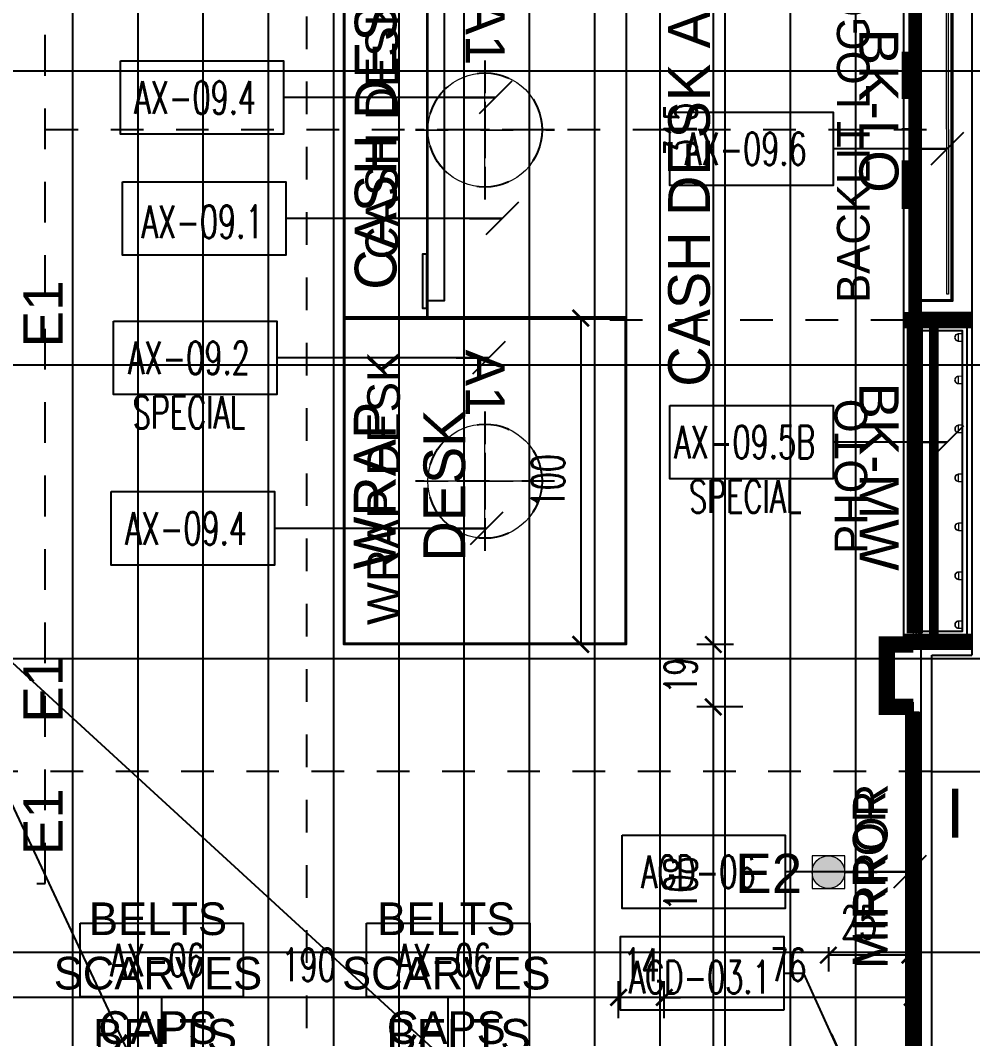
# Model space of a CAD drawing. Extents: x 214 to 401, y 14 to 126.
# Drawn here: x 315.098 to 318.017, y 77.957 to 81.077 of the extents above; entities that cross this region are included whole.
import ezdxf

# ---------------------------------------------------------------- set-up
doc = ezdxf.new("R2010")
doc.units = 0
doc.header["$LTSCALE"] = 0.25
doc.header["$MEASUREMENT"] = 0
for name, pattern in [('DASHDOT2', [0.5, 0.25, -0.125, 0, -0.125]), ('DASHED', [0.75, 0.5, -0.25]), ('DOT2', [0.125, 0, -0.125]), ('HIDDEN2', [0.1875, 0.125, -0.0625]), ('NASCOSTA', [0.375, 0.25, -0.125]), ('TRATTEGGIATA', [0.75, 0.5, -0.25]), ('TRATTOPUNTO2', [0.5, 0.25, -0.125, 0, -0.125])]:
    doc.linetypes.add(name, pattern=pattern)
doc.layers.get('0').update_dxf_attribs({"linetype": 'CONTINUOUS'})
doc.layers.get('DEFPOINTS').update_dxf_attribs({"linetype": 'CONTINUOUS'})
for name, color, linetype in [('ax-arredo piani', 2, 'CONTINUOUS'), ('ax-arredo piani rossi', 1, 'CONTINUOUS'), ('ax-arredo sez', 6, 'CONTINUOUS'), ('AX-QUOTE', 2, 'CONTINUOUS'), ('floor-tiles', 11, 'CONTINUOUS'), ('MERCHANDISING', 11, 'CONTINUOUS'), ('Pareti02', 3, 'CONTINUOUS'), ('proiezioni', 2, 'NASCOSTA'), ('RIFERIMENTI', 11, 'CONTINUOUS'), ('TESTI', 3, 'CONTINUOUS')]:
    doc.layers.add(name, color=color, linetype=linetype)
for name, color, linetype, true_color in [('ax-axis', 7, 'TRATTOPUNTO2', 0xd2844b), ('Col-LUMINOSO-PIA', 7, 'CONTINUOUS', 0xffd452), ('LD_axis', 7, 'DASHDOT2', 0x962eff), ('LD_beam', 7, 'DASHED', 0x7ec8c8), ('LD_pointing', 7, 'CONTINUOUS', 0xff9429), ('Sections', 92, 'CONTINUOUS', 0x00bd00)]:
    doc.layers.add(name, color=color, linetype=linetype, true_color=true_color)
for name, color, linetype, lineweight, true_color in [('Col-ALU-pia', 7, 'CONTINUOUS', 40, 0x8080fe), ('col-ALUrigatino-pia', 7, 'TRATTEGGIATA', 40, 0x8080fe), ('Col-mirror-pia', 7, 'CONTINUOUS', 40, 0x8ae2ff), ('LD_base', 7, 'CONTINUOUS', 5, 0x646464), ('LD_light', 7, 'CONTINUOUS', 5, 0xf00000)]:
    doc.layers.add(name, color=color, linetype=linetype, lineweight=lineweight, true_color=true_color)
for name, color, linetype, lineweight in [('LD_quote', 255, 'CONTINUOUS', 9), ('LD_text', 255, 'CONTINUOUS', 9), ('sez-PHOTO', 3, 'HIDDEN2', 15)]:
    doc.layers.add(name, color=color, linetype=linetype, lineweight=lineweight)
doc.styles.add('cart-inver', font='Arial.ttf')
doc.styles.add('HZDX', font='')
doc.styles.add('SIMPLEX', font='SIMPLEX.SHX', dxfattribs={"width": 0.65})
doc.styles.get("Standard").update_dxf_attribs({"font": 'Arial.ttf'})
doc.styles.get('HZDX').set_extended_font_data('DicotMedium')
doc.dimstyles.new('METRI', dxfattribs={"dimtxt": 0.2, "dimasz": 0.1, "dimexe": 0.1, "dimexo": 0.0625, "dimgap": 0.09, "dimtad": 1, "dimzin": 0, "dimdsep": 46, "dimtxsty": 'SIMPLEX', "dimblk": 'LINEET2S', "dimcen": 0.09, "dimdle": 0.1, "dimclrt": 3, "dimadec": 0, "dimazin": 0, "dimtfac": 1, "dimtix": 1, "dimtmove": 2, "dimatfit": 3, "dimldrblk": 'LINEET2S', "dimfxl": 1, "dimtolj": 1, "dimarcsym": 0})

# ---------------------------------------------------------------- blocks, each defined once
blk = doc.blocks.new('cash desk pia')
at = {"layer": 'ax-arredo piani', "color": 1}
for points in [[(0, 0.865), (0, 0.254), (1.152, 0.254), (1.152, 0.865), (1.149, 0.865), (1.149, 0.257), (0.003, 0.257), (0.003, 0.865)], [(0.053, 0.307), (1.099, 0.307), (1.099, 0.257), (0.053, 0.257)]]:
    blk.add_lwpolyline(points, close=True, dxfattribs=at)
at = {"layer": 'ax-arredo piani'}
for points in [[(0, 0.865), (1.152, 0.865), (1.152, 0), (0, 0)], [(1.122, 0.254), (0.9567, 0.254), (0.9567, 0.2407), (1.122, 0.2407)]]:
    blk.add_lwpolyline(points, close=True, dxfattribs=at)
blk.add_lwpolyline([(0.003, 0.254), (0, 0.254), (0, 0), (1.152, 0)], dxfattribs=at)
at = {"layer": 'ax-arredo piani', "color": 1}
blk.add_lwpolyline([(1.152, 0), (1.152, 0.254), (1.149, 0.254), (1.149, 0.003), (0.003, 0.003), (0.003, 0.254)], dxfattribs=at)
blk = doc.blocks.new('AX-PROIEZ LAMP')
at = {"layer": 'proiezioni'}
for p, q in [((0, 0.2133), (0, -0.2133)), ((0.2133, 0), (-0.2133, 0))]:
    blk.add_line(p, q, dxfattribs=at)
blk.add_circle((0, 0), 0.175, dxfattribs=at)
blk = doc.blocks.new('_ArchTick')
at = {"color": 0, "linetype": 'ByBlock', "const_width": 0.15}
blk.add_lwpolyline([(-0.5, -0.5), (0.5, 0.5)], dxfattribs=at)
blk = doc.blocks.new('*D290')
at = {"layer": 'AX-QUOTE', "color": 0, "lineweight": -2, "transparency": 16777216}
for p, q in [((317.3129, 82.317), (317.1719, 82.317)), ((317.2219, 82.317), (317.2219, 79.165)), ((317.2839, 79.165), (317.1719, 79.165))]:
    blk.add_line(p, q, dxfattribs=at)
at = {"layer": 'DEFPOINTS', "color": 0, "transparency": 16777216}
for p in [(317.3629, 82.317), (317.2219, 79.165), (317.3339, 79.165)]:
    blk.add_point(p, dxfattribs=at)
at = {"layer": 'AX-QUOTE', "color": 0, "lineweight": -2, "transparency": 16777216, "xscale": 0.05, "yscale": 0.05, "zscale": 0.05}
for p, rotation in [((317.2219, 82.317), 90), ((317.2219, 79.165), 270)]:
    blk.add_blockref('_ArchTick', p, dxfattribs=dict(at, rotation=rotation))
at = {"layer": 'AX-QUOTE', "color": 3, "transparency": 16777216, "insert": (317.1219, 80.741), "char_height": 0.1, "attachment_point": 5, "rotation": 90, "style": 'SIMPLEX'}
blk.add_mtext('\\A1;315', dxfattribs=at)
blk = doc.blocks.new('*D291')
at = {"layer": 'AX-QUOTE', "color": 0, "lineweight": -2, "transparency": 16777216}
for p, q in [((317.2839, 79.165), (317.1719, 79.165)), ((317.2219, 79.165), (317.2219, 78.9734)), ((317.3129, 78.9734), (317.1719, 78.9734))]:
    blk.add_line(p, q, dxfattribs=at)
at = {"layer": 'DEFPOINTS', "color": 0, "transparency": 16777216}
for p in [(317.3339, 79.165), (317.2219, 78.9734), (317.3629, 78.9734)]:
    blk.add_point(p, dxfattribs=at)
at = {"layer": 'AX-QUOTE', "color": 0, "lineweight": -2, "transparency": 16777216, "xscale": 0.05, "yscale": 0.05, "zscale": 0.05}
for p, rotation in [((317.2219, 79.165), 90), ((317.2219, 78.9734), 270)]:
    blk.add_blockref('_ArchTick', p, dxfattribs=dict(at, rotation=rotation))
at = {"layer": 'AX-QUOTE', "color": 3, "transparency": 16777216, "insert": (317.1219, 79.0692), "char_height": 0.1, "attachment_point": 5, "rotation": 90, "style": 'SIMPLEX'}
blk.add_mtext('\\A1;19', dxfattribs=at)
blk = doc.blocks.new('*D292')
at = {"layer": 'AX-QUOTE', "color": 0, "lineweight": -2, "transparency": 16777216}
for p, q in [((317.3129, 78.9734), (317.1719, 78.9734)), ((317.2219, 78.9734), (317.2219, 77.891)), ((317.3099, 77.891), (317.1719, 77.891))]:
    blk.add_line(p, q, dxfattribs=at)
at = {"layer": 'DEFPOINTS', "color": 0, "transparency": 16777216}
for p in [(317.3629, 78.9734), (317.2219, 77.891), (317.3599, 77.891)]:
    blk.add_point(p, dxfattribs=at)
at = {"layer": 'AX-QUOTE', "color": 0, "lineweight": -2, "transparency": 16777216, "xscale": 0.05, "yscale": 0.05, "zscale": 0.05}
for p, rotation in [((317.2219, 78.9734), 90), ((317.2219, 77.891), 270)]:
    blk.add_blockref('_ArchTick', p, dxfattribs=dict(at, rotation=rotation))
at = {"layer": 'AX-QUOTE', "color": 3, "transparency": 16777216, "insert": (317.1219, 78.4322), "char_height": 0.1, "attachment_point": 5, "rotation": 90, "style": 'SIMPLEX'}
blk.add_mtext('\\A1;108', dxfattribs=at)
blk = doc.blocks.new('*D293')
at = {"layer": 'AX-QUOTE', "color": 0, "lineweight": -2, "transparency": 16777216}
for p, q in [((317.0717, 78.0195), (317.0717, 78.1337)), ((317.8317, 78.0195), (317.8317, 78.1337)), ((317.8317, 78.0837), (317.0717, 78.0837))]:
    blk.add_line(p, q, dxfattribs=at)
at = {"layer": 'DEFPOINTS', "color": 0, "transparency": 16777216}
for p in [(317.0717, 78.0837), (317.0717, 77.9695), (317.8317, 77.9695)]:
    blk.add_point(p, dxfattribs=at)
at = {"layer": 'AX-QUOTE', "color": 0, "lineweight": -2, "transparency": 16777216, "xscale": 0.05, "yscale": 0.05, "zscale": 0.05, "rotation": 180}
blk.add_blockref('_ArchTick', (317.0717, 78.0837), dxfattribs=at)
at = {"layer": 'AX-QUOTE', "color": 0, "lineweight": -2, "transparency": 16777216, "xscale": 0.05, "yscale": 0.05, "zscale": 0.05}
blk.add_blockref('_ArchTick', (317.8317, 78.0837), dxfattribs=at)
at = {"layer": 'AX-QUOTE', "color": 3, "transparency": 16777216, "insert": (317.4517, 78.1837), "char_height": 0.1, "attachment_point": 5, "style": 'SIMPLEX'}
blk.add_mtext('\\A1;76', dxfattribs=at)
blk = doc.blocks.new('*D294')
at = {"layer": 'AX-QUOTE', "color": 0, "lineweight": -2, "transparency": 16777216}
for p, q in [((316.9317, 78.0195), (316.9317, 78.1337)), ((317.0717, 78.0195), (317.0717, 78.1337)), ((316.9317, 78.0837), (316.8817, 78.0837)), ((317.0717, 78.0837), (316.9317, 78.0837)), ((317.0717, 78.0837), (317.1217, 78.0837))]:
    blk.add_line(p, q, dxfattribs=at)
at = {"layer": 'DEFPOINTS', "color": 0, "transparency": 16777216}
for p in [(316.9317, 78.0837), (316.9317, 77.9695), (317.0717, 77.9695)]:
    blk.add_point(p, dxfattribs=at)
at = {"layer": 'AX-QUOTE', "color": 0, "lineweight": -2, "transparency": 16777216, "xscale": 0.05, "yscale": 0.05, "zscale": 0.05}
blk.add_blockref('_ArchTick', (316.9317, 78.0837), dxfattribs=at)
at = {"layer": 'AX-QUOTE', "color": 0, "lineweight": -2, "transparency": 16777216, "xscale": 0.05, "yscale": 0.05, "zscale": 0.05, "rotation": 180}
blk.add_blockref('_ArchTick', (317.0717, 78.0837), dxfattribs=at)
at = {"layer": 'AX-QUOTE', "color": 3, "transparency": 16777216, "insert": (317.0017, 78.1837), "char_height": 0.1, "attachment_point": 5, "style": 'SIMPLEX'}
blk.add_mtext('\\A1;14', dxfattribs=at)
blk = doc.blocks.new('*D295')
at = {"layer": 'AX-QUOTE', "color": 0, "lineweight": -2, "transparency": 16777216}
for p, q in [((315.0317, 78.0195), (315.0317, 78.1337)), ((316.9317, 78.0195), (316.9317, 78.1337)), ((316.9317, 78.0837), (315.0317, 78.0837))]:
    blk.add_line(p, q, dxfattribs=at)
at = {"layer": 'DEFPOINTS', "color": 0, "transparency": 16777216}
for p in [(315.0317, 78.0837), (315.0317, 77.9695), (316.9317, 77.9695)]:
    blk.add_point(p, dxfattribs=at)
at = {"layer": 'AX-QUOTE', "color": 0, "lineweight": -2, "transparency": 16777216, "xscale": 0.05, "yscale": 0.05, "zscale": 0.05, "rotation": 180}
blk.add_blockref('_ArchTick', (315.0317, 78.0837), dxfattribs=at)
at = {"layer": 'AX-QUOTE', "color": 0, "lineweight": -2, "transparency": 16777216, "xscale": 0.05, "yscale": 0.05, "zscale": 0.05}
blk.add_blockref('_ArchTick', (316.9317, 78.0837), dxfattribs=at)
at = {"layer": 'AX-QUOTE', "color": 3, "transparency": 16777216, "insert": (315.9817, 78.1837), "char_height": 0.1, "attachment_point": 5, "style": 'SIMPLEX'}
blk.add_mtext('\\A1;190', dxfattribs=at)
blk = doc.blocks.new('*D376')
at = {"layer": 'DEFPOINTS', "color": 0, "transparency": 16777216}
for p in [(317.5747, 78.2873, 0), (317.8247, 78.2873, 0), (317.5747, 78.2132)]:
    blk.add_point(p, dxfattribs=at)
at = {"layer": 'LD_quote', "color": 0, "lineweight": -2, "transparency": 16777216}
for p, q in [((317.5747, 78.2373), (317.5747, 78.1632)), ((317.8247, 78.2132), (317.5747, 78.2132)), ((317.8247, 78.2373), (317.8247, 78.1632))]:
    blk.add_line(p, q, dxfattribs=at)
at = {"layer": 'LD_quote', "color": 0, "lineweight": -2, "transparency": 16777216, "xscale": 0.05, "yscale": 0.05, "zscale": 0.05, "rotation": 180.0000000000375}
blk.add_blockref('_ArchTick', (317.5747, 78.2132), dxfattribs=at)
at = {"layer": 'LD_quote', "color": 0, "lineweight": -2, "transparency": 16777216, "xscale": 0.05, "yscale": 0.05, "zscale": 0.05}
blk.add_blockref('_ArchTick', (317.8247, 78.2132), dxfattribs=at)
at = {"layer": 'LD_quote', "color": 3, "transparency": 16777216, "insert": (317.6688, 78.3132), "char_height": 0.1, "attachment_point": 5, "style": 'SIMPLEX'}
blk.add_mtext('\\A1;{\\C256;25}', dxfattribs=at)
blk = doc.blocks.new('LINEET2S')
blk.add_line((-1, 0), (0, 0))
at = {"color": 5}
blk.add_line((0.5, 0.5), (-0.5, -0.5), dxfattribs=at)
blk = doc.blocks.new('E2-6')
at = {"layer": 'LD_light'}
h = blk.add_hatch(color=256, dxfattribs=at)
h.dxf.hatch_style = 1
edge = h.paths.add_edge_path()
edge.add_arc((0, 0), 0.05, 0, 360)
blk.add_lwpolyline([(-0.05, -0.05), (0.05, -0.05), (0.05, 0.05), (-0.05, 0.05)], close=True, dxfattribs=at)
blk.add_circle((0, 0), 0.05, dxfattribs=at)
blk = doc.blocks.new('lamp A1')
at = {"layer": 'LD_light', "linetype": 'NASCOSTA'}
for p, q in [((300.7942, 135.0268), (300.7942, 135.4534)), ((300.5809, 135.2401), (301.0074, 135.2401))]:
    blk.add_line(p, q, dxfattribs=at)
blk.add_circle((300.7942, 135.2401), 0.175, dxfattribs=at)
blk = doc.blocks.new('ioo')
at = {"layer": 'LD_light', "elevation": 0}
blk.add_lwpolyline([(-3044.5, 2505.5), (-3066.5, 2505.5), (-3066.5, 2493.5), (-3044.5, 2493.5)], close=True, dxfattribs=at)
at = {"layer": 'LD_light', "ltscale": 0.1}
for radius in [11, 10]:
    blk.add_arc((-3055.5, 2505.5, 0), radius, 359.7956, 180.2044, dxfattribs=at)
blk = doc.blocks.new('DALIAN ASOM LIGHT')
at = {"layer": 'LD_base'}
for p, q in [((4.4792, 10.0625), (4.4792, 6.9385)), ((4.6892, 10.0615), (4.6892, 6.8917)), ((3.1967, 8.2872), (3.1967, 8.7138)), ((3.41, 8.5005), (2.9835, 8.5005)), ((2.7642, 6.9245), (2.7642, 7.9245)), ((2.7642, 7.9245), (3.6292, 7.9245)), ((3.6292, 7.9245), (3.6292, 6.9245)), ((2.7672, 6.9275), (2.7672, 7.9215)), ((2.7672, 7.9215), (3.6262, 7.9215)), ((3.6262, 7.9215), (3.6262, 6.9275)), ((4.5092, 7.9068), (4.5092, 6.9435)), ((4.5192, 6.9495), (4.5192, 7.9008)), ((4.5342, 7.8858), (4.5342, 6.9645)), ((3.1967, 7.2113), (3.1967, 7.6378)), ((3.41, 7.4245), (2.9835, 7.4245)), ((3.6262, 6.9275), (2.7672, 6.9275)), ((3.6292, 6.9245), (2.7642, 6.9245)), ((4.5092, 6.9095), (4.5092, 6.9245)), ((4.5662, 5.638), (4.5662, 6.8917)), ((4.5662, 6.8917), (4.6892, 6.8917)), ((4.5092, 6.7329), (4.5092, 6.7479)), ((4.4992, 6.7129), (4.4992, 5.6705))]:
    blk.add_line(p, q, dxfattribs=at)
at = {"layer": 'LD_base', "elevation": 0}
for points in [[(3.0183, 9.0735), (3.0183, 9.0765), (2.7642, 9.0765), (2.7642, 7.9245)], [(2.7642, 7.9245), (3.0183, 7.9245), (3.0183, 7.9275), (2.7672, 7.9275), (2.7672, 9.0735), (3.0183, 9.0735)], [(4.5092, 8.7061), (4.5092, 9.0752), (4.5262, 9.0752), (4.5262, 8.7061)], [(4.5092, 8.7061), (4.5092, 9.0008), (4.4992, 9.0008), (4.4992, 8.0008), (4.5092, 8.0008), (4.5092, 8.3176)], [(4.5092, 8.6301), (4.5092, 8.5958), (4.4992, 8.5958), (4.4992, 8.7404), (4.5092, 8.7404), (4.5092, 8.7061)], [(4.5092, 8.6975), (4.5092, 8.6626)], [(4.5092, 8.6975), (4.5092, 8.6626)], [(4.5092, 8.6626), (4.5092, 8.6975)], [(4.5262, 8.6975), (4.5262, 8.6626)], [(4.5092, 8.6301), (4.5092, 8.5061)], [(4.5092, 8.5061), (4.5092, 8.6301)], [(4.5262, 8.6301), (4.5262, 8.5061)], [(4.5092, 8.4981), (4.5092, 8.3531)], [(4.5092, 8.3531), (4.5092, 8.4981)], [(4.5262, 8.4981), (4.5262, 8.3531)], [(4.5092, 8.3176), (4.5092, 8.2588), (4.4992, 8.2588), (4.4992, 8.408), (4.5092, 8.408), (4.5092, 8.3531)], [(4.5262, 8.3176), (4.5262, 7.9258), (4.5092, 7.9258), (4.5092, 8.3176)], [(4.6892, 7.9108), (4.6892, 7.9258), (4.4802, 7.9258), (4.4792, 7.9248), (4.4792, 7.9118), (4.4802, 7.9108), (4.5092, 7.9108), (4.5092, 7.9108), (4.6892, 7.9108)], [(4.5242, 7.9088), (4.5242, 7.9028), (4.5412, 7.9028), (4.5412, 7.9008), (4.5092, 7.9008), (4.5092, 7.9028), (4.5222, 7.9028), (4.5222, 7.9068), (4.5092, 7.9068), (4.5092, 7.9088), (4.5242, 7.9088)], [(4.6892, 6.9245), (4.6892, 6.9395), (4.4802, 6.9395), (4.4792, 6.9385), (4.4792, 6.9255), (4.4802, 6.9245), (4.5092, 6.9245), (4.5092, 6.9245), (4.6892, 6.9245)], [(4.5242, 6.9415), (4.5242, 6.9475), (4.5412, 6.9475), (4.5412, 6.9495), (4.5092, 6.9495), (4.5092, 6.9475), (4.5222, 6.9475), (4.5222, 6.9435), (4.5092, 6.9435), (4.5092, 6.9415), (4.5242, 6.9415)], [(4.5092, 6.7329), (4.4282, 6.7329), (4.4282, 6.9245), (4.5092, 6.9245)], [(4.5092, 6.7479), (4.4432, 6.7479), (4.4432, 6.9095), (4.5092, 6.9095)]]:
    blk.add_lwpolyline(points, dxfattribs=at)
for points in [[(3.6292, 9.0765), (3.6292, 7.9245), (2.7642, 7.9245), (2.7642, 9.0765)], [(3.6292, 9.0765), (3.0183, 9.0765), (3.0183, 7.9245), (3.6292, 7.9245), (3.6292, 7.9275), (3.0213, 7.9275), (3.0213, 9.0735), (3.6292, 9.0735)], [(3.0713, 9.0235), (3.0713, 7.9775), (3.0213, 7.9775), (3.0213, 9.0235)], [(4.5262, 7.9799), (4.6262, 7.9799), (4.6262, 9.0167), (4.5262, 9.0167), (4.5262, 9.0207), (4.6302, 9.0207), (4.6302, 7.9759), (4.5262, 7.9759)], [(4.5292, 7.9799), (4.5262, 7.9799), (4.5262, 9.0167), (4.5292, 9.0167)], [(4.5262, 8.7061), (4.5262, 8.6975), (4.4992, 8.6975), (4.4992, 8.7061)], [(4.4992, 8.6626), (4.4992, 8.6301), (4.5262, 8.6301), (4.5262, 8.6626)], [(4.4992, 8.5061), (4.4992, 8.4981), (4.5262, 8.4981), (4.5262, 8.5061)], [(4.4992, 8.5061), (4.4992, 8.4981), (4.5262, 8.4981), (4.5262, 8.5061)], [(4.4992, 8.3531), (4.4992, 8.3176), (4.5262, 8.3176), (4.5262, 8.3531)], [(3.0183, 7.9545), (3.0183, 8.1198), (3.005, 8.1198), (3.005, 7.9545)], [(4.5262, 7.9408), (4.5262, 7.9258), (4.6892, 7.9258), (4.6892, 7.9408)], [(4.5192, 7.9008), (4.5342, 7.8858), (4.6592, 7.8858), (4.6592, 6.9645), (4.5342, 6.9645), (4.5192, 6.9495), (4.6742, 6.9495), (4.6742, 7.9008)], [(4.5092, 6.7329), (4.5062, 6.7329), (4.5062, 6.7159), (4.4992, 6.7159), (4.4992, 6.7129), (4.5272, 6.7129), (4.5272, 6.7159), (4.5092, 6.7159)], [(4.5102, 5.6705), (4.5162, 5.6705), (4.5172, 5.6715), (4.5172, 6.7119), (4.5162, 6.7129), (4.5102, 6.7129), (4.5092, 6.7119), (4.5092, 5.6715)], [(4.5172, 6.7129), (4.5272, 6.7129), (4.5272, 5.6705), (4.5172, 5.6705)]]:
    blk.add_lwpolyline(points, close=True, dxfattribs=at)
at = {"layer": 'LD_base'}
for centre in [(3.1967, 8.5005), (3.1967, 7.4245)]:
    blk.add_circle(centre, 0.175, dxfattribs=at)
blk = doc.blocks.new('*D412')
at = {"layer": 'AX-QUOTE', "color": 0, "lineweight": -2, "transparency": 16777216}
for p, q in [((316.9047, 80.165), (316.7655, 80.165)), ((316.8155, 80.165), (316.8155, 79.165)), ((316.9047, 79.165), (316.7655, 79.165))]:
    blk.add_line(p, q, dxfattribs=at)
at = {"layer": 'DEFPOINTS', "color": 0, "transparency": 16777216}
for p in [(316.9547, 80.165), (316.8155, 79.165), (316.9547, 79.165)]:
    blk.add_point(p, dxfattribs=at)
at = {"layer": 'AX-QUOTE', "color": 0, "lineweight": -2, "transparency": 16777216, "xscale": 0.05, "yscale": 0.05, "zscale": 0.05}
for p, rotation in [((316.8155, 80.165), 90), ((316.8155, 79.165), 270)]:
    blk.add_blockref('_ArchTick', p, dxfattribs=dict(at, rotation=rotation))
at = {"layer": 'AX-QUOTE', "color": 3, "transparency": 16777216, "insert": (316.7155, 79.665), "char_height": 0.1, "attachment_point": 5, "rotation": 90, "style": 'SIMPLEX'}
blk.add_mtext('\\A1;100', dxfattribs=at)

msp = doc.modelspace()

# ---------------------------------------------------------------- linework, layer by layer
at = {"layer": 'ax-arredo piani'}
msp.add_line((317.80465, 82.30304), (317.80465, 79.17905), dxfattribs=at)
at = {"layer": 'ax-arredo piani', "elevation": 0}
msp.add_lwpolyline([(316.95465, 80.16505), (316.95465, 79.16505), (316.08965, 79.16505), (316.08965, 80.16505)], close=True, dxfattribs=at)
at = {"layer": 'ax-arredo piani', "color": 1, "elevation": 0}
msp.add_lwpolyline([(316.95165, 80.16205), (316.95165, 79.16805), (316.09265, 79.16805), (316.09265, 80.16205)], close=True, dxfattribs=at)
at = {"layer": 'ax-arredo piani rossi'}
for p, q in [((317.84465, 79.19005), (317.84465, 80.14132)), ((317.85965, 80.12632), (317.85965, 79.20505)), ((317.82465, 78.95341), (317.82465, 77.91104))]:
    msp.add_line(p, q, dxfattribs=at)
at = {"layer": 'ax-arredo piani rossi', "elevation": 0}
for points in [[(317.83465, 80.94663), (317.83465, 81.24132), (317.82465, 81.24132), (317.82465, 80.24132), (317.83465, 80.24132), (317.83465, 80.55813)], [(317.83465, 80.87062), (317.83465, 80.83631), (317.82465, 80.83631), (317.82465, 80.98095), (317.83465, 80.98095), (317.83465, 80.94663)], [(317.83465, 80.55813), (317.83465, 80.49935), (317.82465, 80.49935), (317.82465, 80.6485), (317.83465, 80.6485), (317.83465, 80.5936)]]:
    msp.add_lwpolyline(points, dxfattribs=at)
at = {"layer": 'ax-arredo sez'}
for p, q in [((317.83465, 79.15005), (317.83465, 79.16505)), ((317.83465, 78.97341), (317.83465, 78.98841))]:
    msp.add_line(p, q, dxfattribs=at)
at = {"layer": 'ax-arredo sez', "elevation": 0}
for points in [[(317.83465, 80.94663), (317.83465, 81.31577), (317.85165, 81.31577), (317.85165, 80.94663)], [(317.83465, 80.93802), (317.83465, 80.90308)], [(317.83465, 80.93802), (317.83465, 80.90308)], [(317.83465, 80.90308), (317.83465, 80.93802)], [(317.85165, 80.93802), (317.85165, 80.90308)], [(317.83465, 80.87062), (317.83465, 80.74667)], [(317.83465, 80.74667), (317.83465, 80.87062)], [(317.85165, 80.87062), (317.85165, 80.74667)], [(317.83465, 80.73861), (317.83465, 80.5936)], [(317.83465, 80.5936), (317.83465, 80.73861)], [(317.85165, 80.73861), (317.85165, 80.5936)], [(317.85165, 80.55813), (317.85165, 80.16632), (317.83465, 80.16632), (317.83465, 80.55813)], [(318.01465, 80.15132), (318.01465, 80.16632), (317.80565, 80.16632), (317.80465, 80.16532), (317.80465, 80.15232), (317.80565, 80.15132), (317.83465, 80.15132), (317.83465, 80.15132), (318.01465, 80.15132)], [(317.84965, 80.14932), (317.84965, 80.14332), (317.86665, 80.14332), (317.86665, 80.14132), (317.83465, 80.14132), (317.83465, 80.14332), (317.84765, 80.14332), (317.84765, 80.14732), (317.83465, 80.14732), (317.83465, 80.14932), (317.84965, 80.14932)], [(318.01465, 79.16505), (318.01465, 79.18005), (317.80565, 79.18005), (317.80465, 79.17905), (317.80465, 79.16605), (317.80565, 79.16505), (317.83465, 79.16505), (317.83465, 79.16505), (318.01465, 79.16505)], [(317.84965, 79.18205), (317.84965, 79.18805), (317.86665, 79.18805), (317.86665, 79.19005), (317.83465, 79.19005), (317.83465, 79.18805), (317.84765, 79.18805), (317.84765, 79.18405), (317.83465, 79.18405), (317.83465, 79.18205), (317.84965, 79.18205)], [(317.83465, 78.97341), (317.75365, 78.97341), (317.75365, 79.16505), (317.83465, 79.16505)], [(317.83465, 78.98841), (317.76865, 78.98841), (317.76865, 79.15005), (317.83465, 79.15005)]]:
    msp.add_lwpolyline(points, dxfattribs=at)
for points in [[(317.85165, 80.22039), (317.95165, 80.22039), (317.95165, 81.25719), (317.85165, 81.25719), (317.85165, 81.26119), (317.95565, 81.26119), (317.95565, 80.21639), (317.85165, 80.21639)], [(317.85465, 80.22039), (317.85165, 80.22039), (317.85165, 81.25719), (317.85465, 81.25719)], [(317.85165, 80.94663), (317.85165, 80.93802), (317.82465, 80.93802), (317.82465, 80.94663)], [(317.82465, 80.90308), (317.82465, 80.87062), (317.85165, 80.87062), (317.85165, 80.90308)], [(317.82465, 80.74667), (317.82465, 80.73861), (317.85165, 80.73861), (317.85165, 80.74667)], [(317.82465, 80.74667), (317.82465, 80.73861), (317.85165, 80.73861), (317.85165, 80.74667)], [(317.82465, 80.5936), (317.82465, 80.55813), (317.85165, 80.55813), (317.85165, 80.5936)], [(317.85165, 80.18132), (317.85165, 80.16632), (318.01465, 80.16632), (318.01465, 80.18132)], [(317.84465, 80.14132), (317.85965, 80.12632), (317.98465, 80.12632), (317.98465, 79.20505), (317.85965, 79.20505), (317.84465, 79.19005), (317.99965, 79.19005), (317.99965, 80.14132)], [(317.83465, 78.97341), (317.83165, 78.97341), (317.83165, 78.95641), (317.82465, 78.95641), (317.82465, 78.95341), (317.85265, 78.95341), (317.85265, 78.95641), (317.83465, 78.95641)], [(317.83565, 77.91104), (317.84165, 77.91104), (317.84265, 77.91204), (317.84265, 78.95241), (317.84165, 78.95341), (317.83565, 78.95341), (317.83465, 78.95241), (317.83465, 77.91204)], [(317.84265, 78.95341), (317.85265, 78.95341), (317.85265, 77.91104), (317.84265, 77.91104)]]:
    msp.add_lwpolyline(points, close=True, dxfattribs=at)
at = {"layer": 'ax-axis'}
for p, q in [((317.875, 80.74104), (306.68673, 80.74104)), ((317.80465, 80.15882), (316.86282, 80.15882))]:
    msp.add_line(p, q, dxfattribs=at)
at = {"layer": 'Col-ALU-pia', "const_width": 0.05, "elevation": 0}
for points in [[(317.80465, 80.15882), (318.01465, 80.15882)], [(317.83465, 79.16505), (317.75365, 79.16505), (317.75365, 78.97341), (317.83465, 78.97341)], [(317.80465, 79.17255), (318.01465, 79.17255)]]:
    msp.add_lwpolyline(points, dxfattribs=at)
at = {"layer": 'col-ALUrigatino-pia', "const_width": 0.03, "elevation": 0}
for points in [[(317.83465, 81.30077), (317.83465, 80.16632)], [(317.89776, 80.15882), (317.89776, 79.17354)]]:
    msp.add_lwpolyline(points, dxfattribs=at)
at = {"layer": 'Col-LUMINOSO-PIA', "const_width": 0.05, "elevation": 0}
for points in [[(317.82465, 80.98095), (317.82465, 80.83631)], [(317.82465, 80.74672), (317.82465, 80.73866)], [(317.82465, 80.6485), (317.82465, 80.49935)], [(317.83978, 79.19854), (317.83978, 80.14132)]]:
    msp.add_lwpolyline(points, dxfattribs=at)
at = {"layer": 'Col-mirror-pia', "const_width": 0.05, "elevation": 0}
msp.add_lwpolyline([(317.83465, 78.95241), (317.83465, 77.91204)], dxfattribs=at)
at = {"layer": 'floor-tiles'}
for p, q in [((315.45865, 77.32088), (315.45865, 88.12088)), ((315.65865, 77.32088), (315.65865, 88.12088)), ((315.85865, 77.32088), (315.85865, 88.12088)), ((316.05865, 77.32088), (316.05865, 88.12088)), ((316.25865, 77.32088), (316.25865, 88.12088)), ((316.45865, 77.32088), (316.45865, 88.12088)), ((316.65865, 77.32088), (316.65865, 88.12088)), ((316.85865, 77.32088), (316.85865, 88.12088)), ((317.05865, 77.32088), (317.05865, 88.12088)), ((317.25865, 77.32088), (317.25865, 88.12088)), ((317.45865, 77.32088), (317.45865, 88.12088)), ((317.65865, 77.32088), (317.65865, 88.12088)), ((317.85865, 77.32088), (317.85865, 88.12088)), ((315.25865, 77.32088), (315.25865, 87.12088)), ((319.26865, 80.92088), (307.01865, 80.92088)), ((319.21865, 80.02088), (307.01865, 80.02088)), ((319.21865, 79.12088), (307.01865, 79.12088)), ((319.21865, 78.22088), (307.01865, 78.22088)), ((319.21865, 78.22088), (307.01865, 78.22088))]:
    msp.add_line(p, q, dxfattribs=at)
at = {"layer": 'LD_axis'}
msp.add_line((317.62465, 78.46719, 0), (317.82465, 78.46719, 0), dxfattribs=at)
at = {"layer": 'LD_beam'}
msp.add_lwpolyline([(314.92365, 78.43222), (315.17365, 78.43222), (315.17365, 85.80868), (314.92365, 85.80868)], close=True, dxfattribs=at)
at = {"layer": 'LD_light', "elevation": 0}
msp.add_lwpolyline([(317.93749, 80.23783), (317.93667, 81.24883), (317.94167, 81.24883), (317.94249, 80.23783)], close=True, dxfattribs=at)
at = {"layer": 'LD_pointing'}
for p, q in [((315.04824, 79.13161), (316.43793, 77.85865)), ((315.04824, 78.72582), (315.46793, 77.83039))]:
    msp.add_line(p, q, dxfattribs=at)
at = {"layer": 'Pareti02'}
for p, q in [((318.01465, 82.30204), (318.01465, 79.13224)), ((317.89165, 77.87854), (317.89165, 79.13224)), ((317.89165, 79.13224), (318.01465, 79.13224))]:
    msp.add_line(p, q, dxfattribs=at)
at = {"layer": 'RIFERIMENTI'}
for points in [[(315.40437, 80.9528), (315.90437, 80.9528), (315.90437, 80.7278), (315.40437, 80.7278)], [(317.08907, 80.7958), (317.58907, 80.7958), (317.58907, 80.5708), (317.08907, 80.5708)], [(315.41137, 80.58238), (315.91137, 80.58238), (315.91137, 80.35738), (315.41137, 80.35738)], [(315.38369, 80.15523), (315.88369, 80.15523), (315.88369, 79.93023), (315.38369, 79.93023)], [(317.08907, 79.89738), (317.58907, 79.89738), (317.58907, 79.67238), (317.08907, 79.67238)], [(315.37649, 79.63306), (315.87649, 79.63306), (315.87649, 79.40806), (315.37649, 79.40806)], [(316.94229, 78.58094), (317.44229, 78.58094), (317.44229, 78.35594), (316.94229, 78.35594)], [(315.28108, 78.31055), (315.78108, 78.31055), (315.78108, 78.08555), (315.28108, 78.08555)], [(316.15929, 78.31055), (316.65929, 78.31055), (316.65929, 78.08555), (316.15929, 78.08555)], [(317.43766, 78.0447), (316.93766, 78.0447), (316.93766, 78.2697), (317.43766, 78.2697)]]:
    msp.add_lwpolyline(points, close=True, dxfattribs=at)
at = {"layer": 'Sections', "linetype": 'DOT2'}
for points in [[(315.97509, 89.08913), (315.97509, 77.11064), (315.97509, 77.11064)], [(317.89061, 78.77601), (306.58255, 78.77601), (306.58255, 78.77601)]]:
    msp.add_lwpolyline(points, dxfattribs=at)
at = {"layer": 'Sections'}
msp.add_lwpolyline([(317.89061, 78.77601), (318.13093, 78.77601), (318.13093, 78.53568)], dxfattribs=at)
at = {"layer": 'sez-PHOTO'}
msp.add_line((317.83465, 80.14732), (317.83465, 79.18405), dxfattribs=at)

# ---------------------------------------------------------------- block references
at = {"layer": 'ax-arredo piani', "rotation": 270}
for name, p in [('cash desk pia', (316.08965, 81.31704)), ('AX-PROIEZ LAMP', (316.52215, 80.74104)), ('AX-PROIEZ LAMP', (316.52215, 79.66505))]:
    msp.add_blockref(name, p, dxfattribs=at)
at = {"layer": 'LD_base'}
msp.add_blockref('DALIAN ASOM LIGHT', (313.32541, 72.24052), dxfattribs=at)
at = {"layer": 'LD_light', "rotation": 270}
for p in [(181.28205, 381.53521), (181.28205, 380.45922)]:
    msp.add_blockref('lamp A1', p, dxfattribs=at)
at = {"layer": 'LD_light'}
for name, p in [('lamp A1', (15.72799, -54.49906)), ('lamp A1', (15.72799, -55.57506)), ('E2-6', (317.57465, 78.46719, 0))]:
    msp.add_blockref(name, p, dxfattribs=at)
at = {"layer": 'LD_light', "xscale": 0.001, "yscale": 0.001, "zscale": 0.001, "rotation": 90.04499101059517}
for p in [(320.47574, 83.16281), (320.47586, 83.03281), (320.47597, 82.88281), (320.47609, 82.73281), (320.47621, 82.58281), (320.47633, 82.43281), (320.47645, 82.28281)]:
    msp.add_blockref('ioo', p, dxfattribs=at)

# ---------------------------------------------------------------- texts
at = {"layer": 'LD_text', "char_height": 0.12}
for s, insert, attachment_point, rotation in [('A1', (316.58292, 81.14428, 0), 1, 270), ('E1', (315.22744, 80.07507), 7, 90), ('A1', (316.58292, 80.06829, 0), 1, 270), ('E1', (315.22744, 78.9253), 7, 90), ('E1', (315.22744, 78.5195), 7, 90)]:
    msp.add_mtext_dynamic_manual_height_columns(s, width=0.3836567, gutter_width=17.5, heights=[0], dxfattribs=dict(at, insert=insert, attachment_point=attachment_point, rotation=rotation))
at = {"layer": 'LD_text', "char_height": 0.12, "width": 0.3836567, "attachment_point": 1, "rotation": 270.04499}
for s, insert in [('BK-LO', (317.78919, 81.05169)), ('BK-MW', (317.79005, 79.96786))]:
    msp.add_mtext(s, dxfattribs=dict(at, insert=insert))
at = {"layer": 'LD_text', "insert": (317.28939, 78.52356), "char_height": 0.12, "attachment_point": 1}
msp.add_mtext_dynamic_manual_height_columns('E2', width=0.3836567, gutter_width=17.5, heights=[0], dxfattribs=at)
at = {"layer": 'MERCHANDISING', "width": 2.328512, "attachment_point": 2, "rotation": 90, "style": 'HZDX'}
for s, insert, char_height in [('CASH DESK AREA', (317.08355, 80.70589), 0.128), ('CASH DESK', (316.12275, 80.74612), 0.128), ('BACKLIT LOGO', (317.60089, 80.70162), 0.1), ('WRAP\\PDESK', (316.12003, 79.65167), 0.128), ('PHOTO', (317.59371, 79.68011), 0.1), ('MIRROR', (317.6496, 78.4456), 0.1)]:
    msp.add_mtext(s, dxfattribs=dict(at, insert=insert, char_height=char_height))
at = {"layer": 'MERCHANDISING', "char_height": 0.1, "width": 2.328512, "attachment_point": 2, "style": 'HZDX'}
for insert in [(315.51964, 78.37459, 0), (316.40348, 78.37459, 0)]:
    msp.add_mtext('BELTS\\PSCARVES\\PCAPS', dxfattribs=dict(at, insert=insert))
at = {"layer": 'RIFERIMENTI', "char_height": 0.1, "width": 0.5824454, "attachment_point": 1, "style": 'SIMPLEX'}
for s, insert in [('\\pi0.085389;AX-09.4', (315.36184, 80.89029)), ('\\pi0.088485;AX-09.6', (317.04654, 80.73329)), ('\\pi0.10087;AX-09.1', (315.36884, 80.51001)), ('\\pi0.086937;AX-09.2\\P\\pi0.10087;SPECIAL', (315.34116, 80.09273)), ('\\pi0.055985;AX-09.5B\\P\\pi0.10087;SPECIAL', (317.04654, 79.83487)), ('\\pi0.085389;AX-09.4', (315.33397, 79.57055)), ('\\pi0.10087;AGD-06', (316.89976, 78.51844)), ('\\pi0.13491;AX-06', (315.23855, 78.24805)), ('\\pi0.13491;AX-06', (316.11676, 78.24805)), ('\\pi0.066818;AGD-03.1', (316.8964, 78.19572))]:
    msp.add_mtext(s, dxfattribs=dict(at, insert=insert))
at = {"layer": 'Sections', "insert": (317.93461, 78.57332), "char_height": 0.15, "width": 1.1575076, "attachment_point": 7, "style": 'cart-inver'}
msp.add_mtext('I', dxfattribs=at)
at = {"layer": 'TESTI', "char_height": 0.1, "rotation": 90, "style": 'cart-inver'}
for s, insert, width, attachment_point in [('\\pi0.17971;CASH DESK', (316.15593, 80.16501), 1.1575076, 1), ('\\pi0.15993;WRAP DESK', (316.16111, 79.06426), 1.1575076, 1), ('MIRROR', (317.7574, 78.73832), 1.1793021, 9)]:
    msp.add_mtext(s, dxfattribs=dict(at, insert=insert, width=width, attachment_point=attachment_point))
at = {"layer": 'TESTI', "char_height": 0.1, "width": 1.7155077, "attachment_point": 1, "style": 'cart-inver'}
for insert in [(314.66811, 78.01773), (315.56754, 78.01773)]:
    msp.add_mtext('\\pi0.65175;BELTS\\P\\pi0.53306;SCARVES\\P\\pi0.67494;CAPS', dxfattribs=dict(at, insert=insert))

# ---------------------------------------------------------------- dimensions: what is measured, and where the dimension line sits
at = {"layer": 'AX-QUOTE'}
for base, p1, p2, override, picture, middle in [((317.22192, 79.16505), (317.36285, 82.31704), (317.33385, 79.16505), {"dimtxt": 0.1, "dimasz": 0.05, "dimexe": 0.05, "dimexo": 0.05, "dimgap": 0.05, "dimdec": 0, "dimlfac": 100, "dimzin": 8, "dimblk": 'ArchTick', "dimdle": 0}, '*D290', (317.12192, 80.74104)), ((316.81547, 79.16505), (316.95465, 80.16505), (316.95465, 79.16505), {"dimtxt": 0.1, "dimasz": 0.05, "dimexe": 0.05, "dimexo": 0.05, "dimgap": 0.05, "dimlfac": 100, "dimzin": 8, "dimblk": 'ArchTick', "dimdle": 0}, '*D412', (316.71547, 79.66505)), ((317.22192, 78.97341), (317.33385, 79.16505), (317.36285, 78.97341), {"dimtxt": 0.1, "dimasz": 0.05, "dimexe": 0.05, "dimexo": 0.05, "dimgap": 0.05, "dimdec": 0, "dimlfac": 100, "dimzin": 8, "dimblk": 'ArchTick', "dimdle": 0}, '*D291', (317.12192, 79.06923)), ((317.22192, 77.89104), (317.36285, 78.97341), (317.35985, 77.89104), {"dimtxt": 0.1, "dimasz": 0.05, "dimexe": 0.05, "dimexo": 0.05, "dimgap": 0.05, "dimdec": 0, "dimlfac": 100, "dimzin": 8, "dimblk": 'ArchTick', "dimdle": 0}, '*D292', (317.12192, 78.43222))]:
    dim = msp.add_linear_dim(base=base, p1=p1, p2=p2, angle=90, dimstyle='METRI', override=override, dxfattribs=at)
    dim.commit()
    dim.dimension.update_dxf_attribs({"geometry": picture, "text_midpoint": middle})
for base, p1, p2, picture, middle in [((315.03165, 78.08375), (316.93165, 77.96952), (315.03165, 77.96952), '*D295', (315.98165, 78.18375)), ((316.93165, 78.08375), (317.07165, 77.96952), (316.93165, 77.96952), '*D294', (317.00165, 78.18375)), ((317.07165, 78.08375), (317.83165, 77.96952), (317.07165, 77.96952), '*D293', (317.45165, 78.18375))]:
    dim = msp.add_linear_dim(base=base, p1=p1, p2=p2, dimstyle='METRI', override={"dimtxt": 0.1, "dimasz": 0.05, "dimexe": 0.05, "dimexo": 0.05, "dimgap": 0.05, "dimlfac": 100, "dimzin": 8, "dimblk": 'ArchTick', "dimdle": 0}, dxfattribs=at)
    dim.commit()
    dim.dimension.update_dxf_attribs({"geometry": picture, "text_midpoint": middle})
at = {"layer": 'LD_quote'}
dim = msp.add_linear_dim(base=(317.57465, 78.21324), p1=(317.82465, 78.28725, 0), p2=(317.57465, 78.28725, 0), angle=180, text='{\\C256;<>}', dimstyle='METRI', override={"dimtxt": 0.1, "dimasz": 0.05, "dimexe": 0.05, "dimexo": 0.05, "dimgap": 0.05, "dimlfac": 100, "dimzin": 8, "dimblk": 'ArchTick', "dimblk1": 'ArchTick', "dimblk2": 'LINEET2S', "dimdle": 0}, dxfattribs=at)
dim.commit()
dim.dimension.update_dxf_attribs({"geometry": '*D376', "text_midpoint": (317.66882, 78.31324), "dimtype": 160})

# ---------------------------------------------------------------- leaders
at = {"layer": 'RIFERIMENTI', "color": 2}
for points in [[(316.55472, 80.8403), (315.96634, 80.8403), (315.90437, 80.8403)], [(317.9389, 80.6833), (317.65104, 80.6833), (317.58907, 80.6833)], [(316.57474, 80.46988), (315.97334, 80.46988), (315.91137, 80.46988)], [(316.53403, 80.04273), (315.94566, 80.04273), (315.88369, 80.04273)], [(317.9389, 79.78488), (317.65104, 79.78488), (317.58907, 79.78488)], [(316.52684, 79.52056), (315.93847, 79.52056), (315.87649, 79.52056)], [(317.82465, 78.46844), (317.50427, 78.46844), (317.44229, 78.46844)], [(317.62508, 77.8797), (317.49963, 78.1572), (317.43766, 78.1572)], [(315.53108, 77.71151), (315.53108, 78.02358), (315.53108, 78.08555)], [(316.40929, 77.71151), (316.40929, 78.02358), (316.40929, 78.08555)]]:
    msp.add_leader(points, dimstyle='METRI', override={"dimtxt": 0.1, "dimexe": 0.05, "dimexo": 0.05, "dimgap": 0.05, "dimlfac": 100, "dimzin": 8, "dimdle": 0}, dxfattribs=at)

doc.saveas('drawing.dxf')
